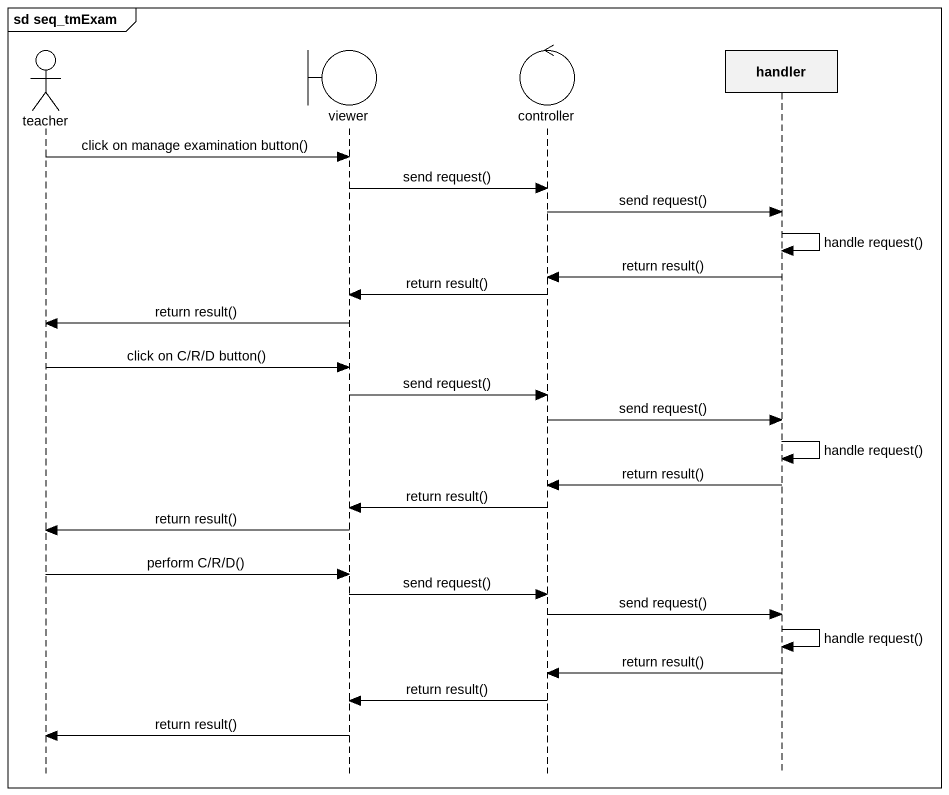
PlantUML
@startuml
mainframe sd seq_tmExam
hide footbox
actor teacher
boundary viewer
control controller
participant handler

teacher -> viewer : click on manage examination button()
viewer -> controller : send request()
controller -> handler : send request()
handler -> handler : handle request()
handler -> controller : return result()
controller -> viewer : return result()
viewer -> teacher : return result()
teacher -> viewer : click on C/R/D button()
viewer -> controller : send request()
controller -> handler : send request()
handler -> handler : handle request()
handler -> controller : return result()
controller -> viewer : return result()
viewer -> teacher : return result()
teacher -> viewer : perform C/R/D()
viewer -> controller : send request()
controller -> handler : send request()
handler -> handler : handle request()
handler -> controller : return result()
controller -> viewer : return result()
viewer -> teacher : return result()
@enduml
